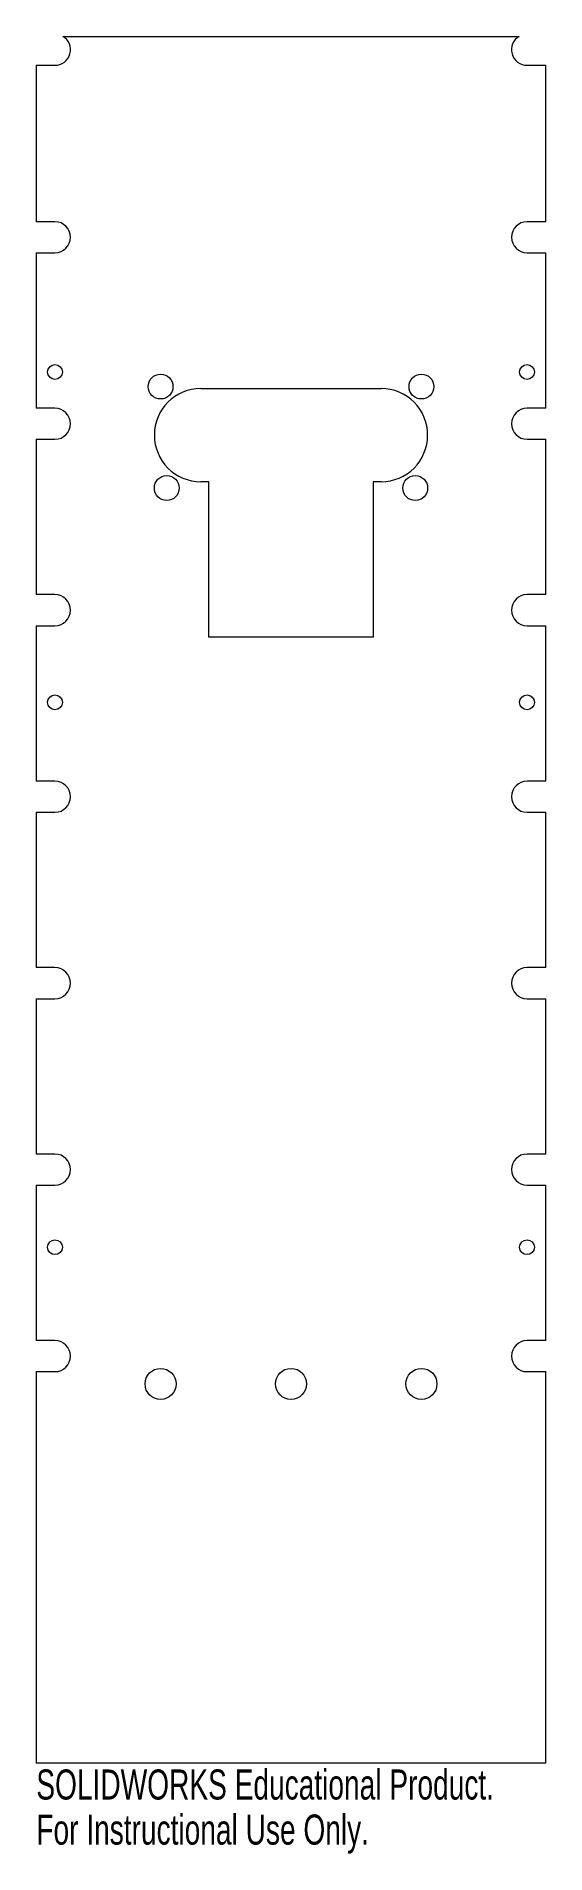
# Model space of a CAD drawing. Header units: millimetres. Extents: x 0 to 82, y -69 to 223.
import ezdxf

# ---------------------------------------------------------------- set-up
doc = ezdxf.new("R2010")
doc.units = ezdxf.units.MM
doc.styles.add('SLDTEXTSTYLE0', font='TXT', dxfattribs={"width": 0.7})

msp = doc.modelspace()

# ---------------------------------------------------------------- linework, layer by layer
at = {"color": 7, "linetype": 'Continuous', "lineweight": 15}
for p, q in [((4.28, 223.3), (77.72, 223.3)), ((0, 218.65), (3, 218.65)), ((0, 218.65), (0, 193.48)), ((79, 218.65), (82, 218.65)), ((82, 193.48), (82, 218.65)), ((3, 193.48), (0, 193.48)), ((82, 193.48), (79, 193.48)), ((0, 188.48), (3, 188.48)), ((0, 188.48), (0, 163.48)), ((79, 188.48), (82, 188.48)), ((82, 163.48), (82, 188.48)), ((26.5, 166.65), (55.5, 166.65)), ((3, 163.48), (0, 163.48)), ((82, 163.48), (79, 163.48)), ((0, 158.48), (3, 158.48)), ((0, 158.48), (0, 133.48)), ((79, 158.48), (82, 158.48)), ((82, 133.48), (82, 158.48)), ((27.75, 151.65), (26.5, 151.65)), ((27.75, 126.65), (27.75, 151.65)), ((55.5, 151.65), (54.25, 151.65)), ((54.25, 151.65), (54.25, 126.65)), ((3, 133.48), (0, 133.48)), ((82, 133.48), (79, 133.48)), ((0, 128.48), (3, 128.48)), ((0, 128.48), (0, 103.48)), ((54.25, 126.65), (27.75, 126.65)), ((79, 128.48), (82, 128.48)), ((82, 103.48), (82, 128.48)), ((3, 103.48), (0, 103.48)), ((82, 103.48), (79, 103.48)), ((0, 98.48), (3, 98.48)), ((0, 98.48), (0, 73.48)), ((79, 98.48), (82, 98.48)), ((82, 73.48), (82, 98.48)), ((3, 73.48), (0, 73.48)), ((82, 73.48), (79, 73.48)), ((0, 68.48), (3, 68.48)), ((0, 68.48), (0, 43.48)), ((79, 68.48), (82, 68.48)), ((82, 43.48), (82, 68.48)), ((3, 43.48), (0, 43.48)), ((82, 43.48), (79, 43.48)), ((0, 38.48), (3, 38.48)), ((0, 38.48), (0, 13.48)), ((79, 38.48), (82, 38.48)), ((82, 13.48), (82, 38.48)), ((3, 13.48), (0, 13.48)), ((82, 13.48), (79, 13.48)), ((0, 8.48), (3, 8.48)), ((0, 8.48), (0, -54.5)), ((79, 8.48), (82, 8.48)), ((82, -54.5), (82, 8.48)), ((82, -54.5), (0, -54.5))]:
    msp.add_line(p, q, dxfattribs=at)
for centre, radius in [((3, 169.3), 1.19), ((79, 169.3), 1.19), ((20, 166.96), 2), ((62, 166.96), 2), ((21, 150.63), 2), ((61, 150.63), 2), ((3, 116.15), 1.19), ((79, 116.15), 1.19), ((3, 28.5), 1.19), ((79, 28.5), 1.19), ((20, 6.5), 2.5), ((41, 6.5), 2.5), ((62, 6.5), 2.5)]:
    msp.add_circle(centre, radius, dxfattribs=at)
for centre, radius, start, end in [((3, 221.15), 2.5, 270, 59.3166), ((79, 221.15), 2.5, 120.6834, 270), ((3, 190.98), 2.5, 270, 90), ((79, 190.98), 2.5, 90, 270), ((26.5, 159.15), 7.5, 90, 270), ((55.5, 159.15), 7.5, 270, 90), ((3, 160.98), 2.5, 270, 90), ((79, 160.98), 2.5, 90, 270), ((3, 130.98), 2.5, 270, 90), ((79, 130.98), 2.5, 90, 270), ((3, 100.98), 2.5, 270, 90), ((79, 100.98), 2.5, 90, 270), ((3, 70.98), 2.5, 270, 90), ((79, 70.98), 2.5, 90, 270), ((3, 40.98), 2.5, 270, 90), ((79, 40.98), 2.5, 90, 270), ((3, 10.98), 2.5, 270, 90), ((79, 10.98), 2.5, 90, 270)]:
    msp.add_arc(centre, radius, start, end, dxfattribs=at)

# ---------------------------------------------------------------- texts
at = {"color": 7, "linetype": 'Continuous', "char_height": 4.8336, "attachment_point": 1, "style": 'SLDTEXTSTYLE0'}
for s, insert in [('SOLIDWORKS Educational Product.', (0, -55.52)), ('For Instructional Use Only.', (0, -62.77))]:
    msp.add_mtext(s, dxfattribs=dict(at, insert=insert))

doc.saveas('drawing.dxf')
